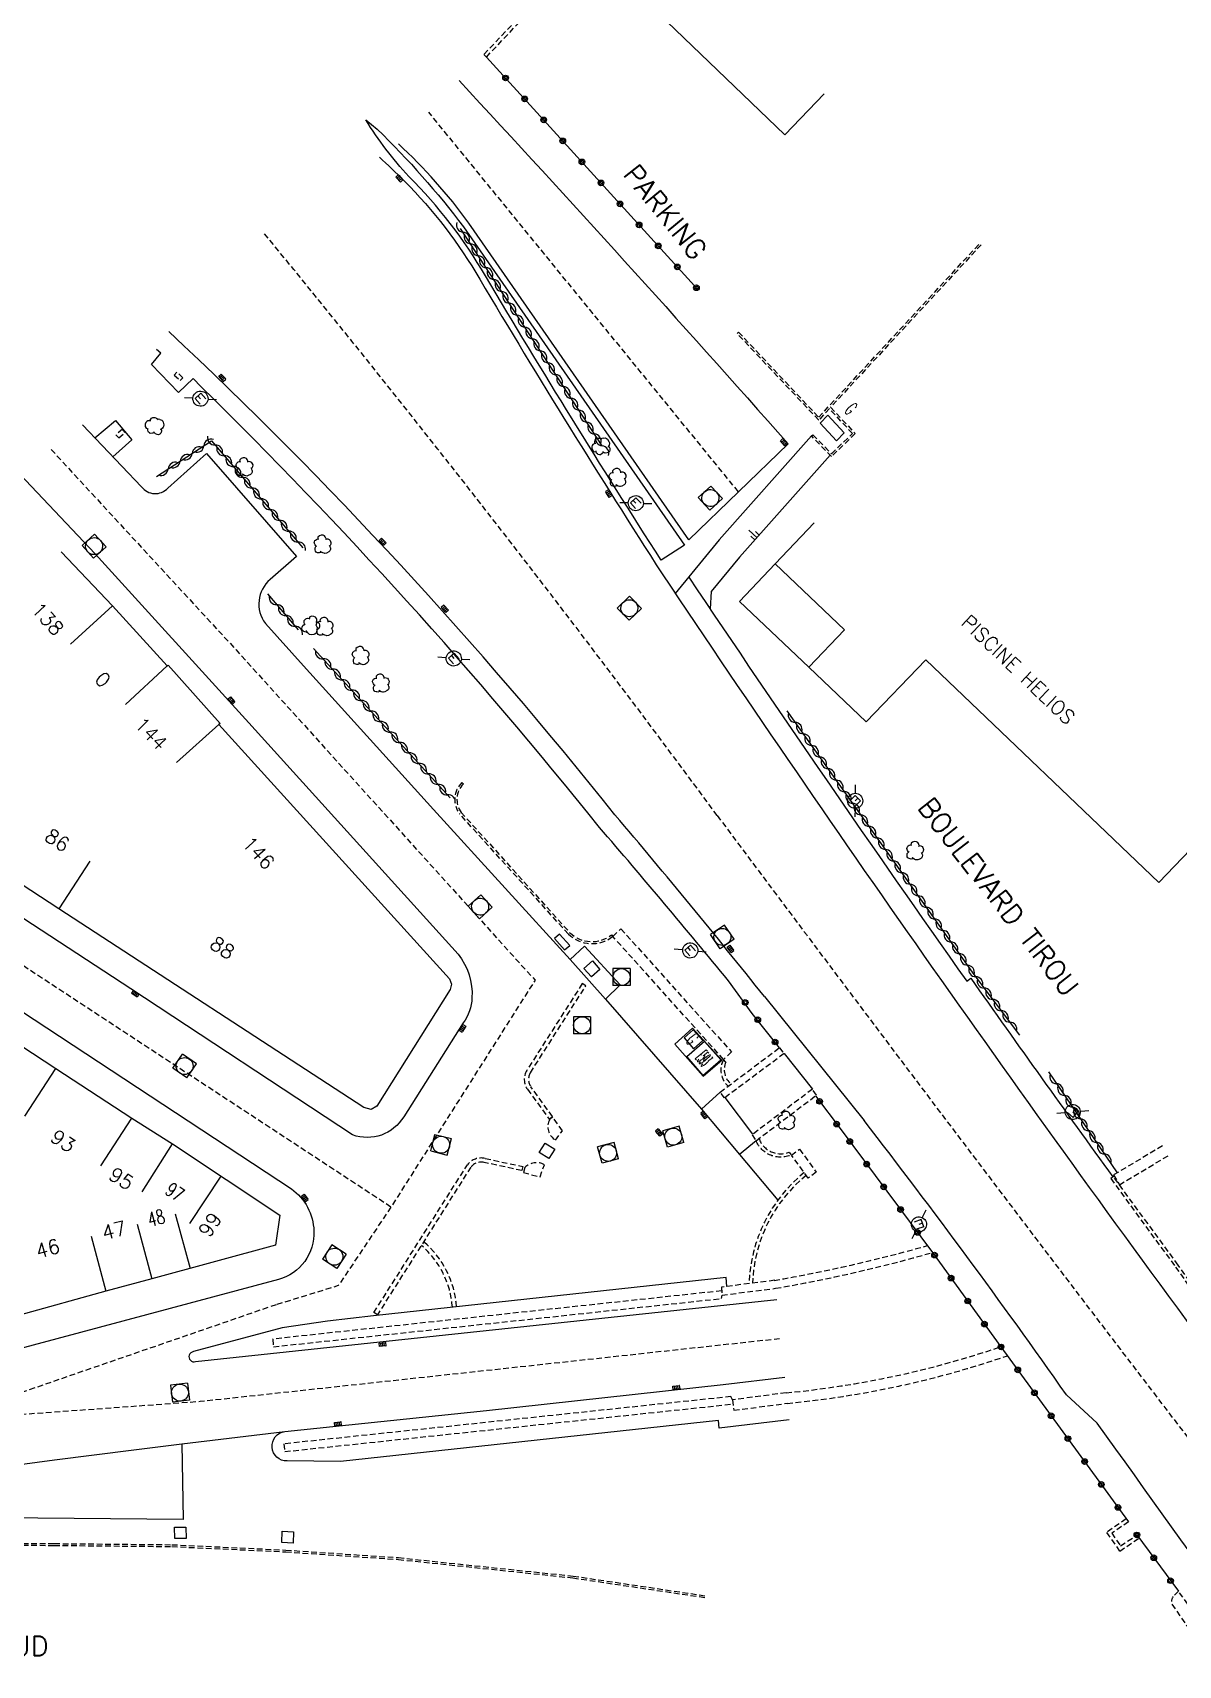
# Model space of a CAD drawing. Header units: millimetres. Extents: x 154999 to 156001, y 121000 to 122001.
# Drawn here: x 155542 to 155642.9, y 121565 to 121709 of the extents above; entities that cross this region are included whole.
import ezdxf
from ezdxf.enums import TextEntityAlignment as Align

# ---------------------------------------------------------------- set-up
doc = ezdxf.new("R2010")
doc.units = ezdxf.units.MM
doc.linetypes.add('DASHED', pattern=[0.75, 0.5, -0.25])
doc.layers.get('0').update_dxf_attribs({"linetype": 'CONTINUOUS'})
for name, color, linetype in [('W0001', 6, 'DASHED'), ('W0008', 7, 'CONTINUOUS'), ('W0100', 7, 'CONTINUOUS'), ('W0112', 1, 'DASHED'), ('W0211', 2, 'CONTINUOUS'), ('W0300', 7, 'CONTINUOUS'), ('W0310', 3, 'CONTINUOUS'), ('W0322', 7, 'CONTINUOUS'), ('W0334', 7, 'CONTINUOUS'), ('W0400', 7, 'CONTINUOUS'), ('W0420', 7, 'CONTINUOUS'), ('W0471', 7, 'CONTINUOUS'), ('W0984', 7, 'CONTINUOUS'), ('W0989', 7, 'CONTINUOUS'), ('W0991', 7, 'CONTINUOUS'), ('W1102', 7, 'CONTINUOUS')]:
    doc.layers.add(name, color=color, linetype=linetype)
doc.styles.get("Standard").update_dxf_attribs({"font": 'romans.shx', "width": 0.85})

# ---------------------------------------------------------------- blocks, each defined once
blk = doc.blocks.new('t322o')
at = {"color": 0, "linetype": 'Continuous'}
for radius in [0.25, 0.15]:
    blk.add_circle((0, 0), radius, dxfattribs=at)
blk = doc.blocks.new('t310o')
at = {"color": 0, "linetype": 'Continuous'}
for centre, start, end in [((-0.5, 0.38), 216.8699, 323.1304), ((0.5, -0.37), 36.8699, 143.1303)]:
    blk.add_arc(centre, 0.625, start, end, dxfattribs=at)
blk = doc.blocks.new('t211o')
at = {"color": 0, "linetype": 'Continuous'}
for p, q in [((-0.29, 0.5), (-0.29, 0)), ((0, 1), (0, 0)), ((0.29, 0.5), (0.29, 0))]:
    blk.add_line(p, q, dxfattribs=at)
blk = doc.blocks.new('T300')
for p, q in [((-0.8, 0.51), (-0.86, 0.34)), ((-0.86, 0.34), (-0.86, 0.17)), ((-0.86, 0.17), (-0.74, 0.06)), ((-0.69, 0.63), (-0.8, 0.51)), ((-0.8, -0.06), (-0.74, 0.06)), ((-0.74, 0.06), (-0.69, 0.11)), ((-0.57, 0.69), (-0.69, 0.63)), ((-0.46, 0.69), (-0.57, 0.69)), ((-0.29, 0.63), (-0.46, 0.69)), ((-0.29, 0.63), (-0.17, 0.74)), ((-0.23, 0.57), (-0.29, 0.63)), ((-0.17, 0.74), (-0.06, 0.8)), ((-0.06, 0.8), (0.06, 0.8)), ((0.06, 0.8), (0.23, 0.74)), ((0.23, 0.74), (0.34, 0.63)), ((0.34, 0.63), (0.4, 0.51)), ((0.46, 0.46), (0.34, 0.46)), ((0.4, 0.51), (0.4, 0.46)), ((0.57, 0.4), (0.46, 0.46)), ((0.57, 0.4), (0.69, 0.29)), ((0.69, 0.29), (0.74, 0.17)), ((0.74, 0.06), (0.69, -0.17)), ((0.74, 0.17), (0.74, 0.06)), ((-0.8, -0.17), (-0.8, -0.06)), ((-0.8, -0.23), (-0.8, -0.17)), ((-0.74, -0.34), (-0.8, -0.23)), ((-0.69, -0.4), (-0.74, -0.34)), ((-0.51, -0.46), (-0.69, -0.4)), ((-0.4, -0.46), (-0.51, -0.46)), ((-0.4, -0.46), (-0.34, -0.46)), ((-0.34, -0.46), (-0.34, -0.4)), ((-0.34, -0.51), (-0.34, -0.46)), ((-0.29, -0.63), (-0.34, -0.51)), ((-0.17, -0.74), (-0.29, -0.63)), ((-0.06, -0.8), (-0.17, -0.74)), ((0.06, -0.8), (-0.06, -0.8)), ((0.17, -0.74), (0.06, -0.8)), ((0.23, -0.69), (0.17, -0.74)), ((0.29, -0.46), (0.23, -0.46)), ((0.29, -0.63), (0.23, -0.69)), ((0.46, -0.4), (0.29, -0.46)), ((0.34, -0.51), (0.29, -0.63)), ((0.34, -0.51), (0.34, -0.46)), ((0.57, -0.34), (0.46, -0.4)), ((0.63, -0.29), (0.57, -0.34)), ((0.69, -0.17), (0.63, -0.29))]:
    blk.add_line(p, q)
blk = doc.blocks.new('T420')
for p, q in [((0.75, 0.75), (-0.75, 0.75)), ((-0.75, 0.75), (-0.75, -0.75)), ((0.75, 0.75), (0.75, -0.75)), ((0.75, -0.75), (-0.75, -0.75))]:
    blk.add_line(p, q)
blk.add_ellipse((0, 0), major_axis=(-0.53, 0.53), ratio=1, start_param=3.926991, end_param=10.210176)
blk = doc.blocks.new('T400')
for p, q in [((-0.15, 0.3), (0.15, 0.3)), ((-0.15, -0.25), (-0.15, 0.3)), ((-0.15, 0.15), (0.15, 0.15)), ((-0.15, 0), (0.15, 0)), ((0.15, 0.3), (0.15, -0.25)), ((-0.15, -0.15), (0.15, -0.15)), ((-0.15, -0.25), (-0.15, -0.3)), ((-0.15, -0.3), (0.15, -0.3)), ((0.15, -0.3), (0.15, -0.25))]:
    blk.add_line(p, q)
blk = doc.blocks.new('T471')
for p, q in [((-0.333334, 0.333334), (-0.333334, -0.333334)), ((-0.333334, 0.333334), (0.333334, 0.333334)), ((-0.333334, 0), (0, 0)), ((0.500001, 0.500001), (1.000002, 1.000002)), ((-0.500001, -0.500001), (-1.000002, -1.000002)), ((-0.333334, -0.333334), (0.333334, -0.333334))]:
    blk.add_line(p, q)
blk.add_ellipse((0, 0), major_axis=(0.471405, 0.471405), ratio=1, start_param=5.4977871438, end_param=11.780972451)
blk = doc.blocks.new('t112o')
at = {"color": 0, "linetype": 'Continuous'}
for p, q in [((-0.5, 0.5), (0.5, 0.5)), ((-0.5, -0.5), (-0.5, 0.5)), ((0.5, 0.5), (0.5, -0.5)), ((0.5, -0.5), (-0.5, -0.5))]:
    blk.add_line(p, q, dxfattribs=at)

msp = doc.modelspace()

# ---------------------------------------------------------------- linework, layer by layer
at = {"layer": 'W0001'}
msp.add_line((155604.17, 121668.5), (155576.88, 121701.95), dxfattribs=at)
msp.add_lwpolyline([(155562.41, 121691.24, -0.013116), (155602.31, 121639.95, 0.005004), (155665.86, 121556.54, 0.009061), (155766.38, 121413.89, -0.011791), (155858.78, 121286.33, -0.035636)], format="xyb", dxfattribs=at)
at = {"layer": 'W0001', "flags": 128}
for points in [[(155573.55, 121605.44), (155528.98, 121634.68), (155461.03, 121679.08)], [(155543.6, 121672.22), (155559.91, 121654.55), (155586.25, 121625.44), (155573.55, 121605.44), (155568.91, 121598.52), (155563.42, 121596.83)], [(155563.42, 121596.83), (155531.76, 121585.92)], [(155473.69, 121589.42), (155477.98, 121587.88), (155485.52, 121585.67), (155494.24, 121583.88), (155505.77, 121583.25), (155518.82, 121583.95), (155530.19, 121585.68), (155539.35, 121587.06), (155556.74, 121588.32), (155607.91, 121593.87)]]:
    msp.add_lwpolyline(points, dxfattribs=at)
at = {"layer": 'W0008'}
for points in [[(155579.55, 121704.74, -0.005919), (155608.55, 121672.73), (155599.79, 121664.26), (155580.42, 121692.18, 0.048857), (155574.2, 121699.16, 0.029458)], [(155572.53, 121698, -0.003696), (155574.72, 121695.89, -0.064617), (155581.37, 121687.23, 0.008755), (155597.45, 121661.26, 0.011896), (155646, 121592.28), (155650.86, 121585.5, 0.210088), (155653.96, 121584.94, 0.162994), (155656.92, 121586.53)], [(155540.84, 121670.05), (155547.49, 121663.02), (155561.03, 121648.12), (155579.47, 121627.73, -0.184955), (155580.69, 121623.89, -0.140717), (155579.92, 121621.67), (155574.67, 121613.4, -0.357599), (155570.17, 121611.8), (155550.63, 121624.67), (155530.87, 121637.57), (155511.48, 121650.23), (155504.56, 121654.77), (155474.25, 121674.65), (155473.73, 121675.13), (155473.5, 121675.79), (155472.29, 121687.79)], [(155606.47, 121623.99, 0.008189), (155593.29, 121640.02, 0.036236), (155553.98, 121682.61, 0.029878)], [(155546.37, 121674.39), (155551.56, 121668.93, 0.461374), (155553.88, 121668.81), (155557.3, 121671.88), (155565.23, 121662.78), (155562.91, 121660.77, 0.402714), (155562.49, 121656.89), (155565.83, 121653.15), (155577.31, 121640.5), (155583.63, 121633.54), (155589.34, 121627.26), (155592.46, 121623.77), (155600.93, 121614.07), (155604.26, 121610.08), (155607.65, 121606.06)], [(155536.39, 121625.7), (155564.78, 121607.05, -0.229464), (155566.76, 121603.34)], [(155684.86, 121511.42), (155685.92, 121511.13), (155688.21, 121513.39, -0.00061), (155635.8, 121586.4), (155633.08, 121588.9, 0.011677), (155615.25, 121613.07, 0.029878)], [(155566.76, 121603.34, -0.346126), (155563.65, 121599.05), (155538.24, 121592.26)], [(155603.16, 121598.45), (155603.1, 121599.24), (155572.02, 121595.87), (155567.96, 121595.4), (155563.96, 121594.81), (155556.14, 121592.7, 1.093353), (155556.33, 121591.82), (155607.55, 121597.29)]]:
    msp.add_lwpolyline(points, format="xyb", dxfattribs=at)
for points in [[(155606.47, 121623.99), (155615.25, 121613.07)], [(155540.84, 121582.76), (155543.88, 121583.17), (155550.9, 121584.03), (155555.13, 121584.58), (155564.2, 121585.66), (155581.97, 121587.52), (155602.84, 121589.8), (155608.26, 121590.46)]]:
    msp.add_lwpolyline(points, dxfattribs=at)
at = {"layer": 'W0100'}
for points in [[(155591.68, 121722.82), (155588.22, 121719.22), (155608.26, 121699.96), (155611.73, 121703.56)], [(155610.86, 121665.76), (155607.41, 121662.15), (155613.51, 121656.31), (155610.38, 121653.04), (155615.44, 121648.21), (155620.69, 121653.69), (155641.24, 121634.04), (155644.69, 121637.66)], [(155544.48, 121663.19), (155544.48, 121663.19), (155549.02, 121658.43), (155553.82, 121653.15), (155553.9, 121653.2), (155558.5, 121648.07), (155558.37, 121647.98), (155578.7, 121625.57), (155578.89, 121625.1), (155578.76, 121624.62), (155572.3, 121614.34), (155571.81, 121614.04), (155571.16, 121614.21), (155544.28, 121631.73), (155538.55, 121635.46), (155532.65, 121639.34), (155527.54, 121642.66), (155519.21, 121648.17), (155513.13, 121652.2), (155515.89, 121656.37)], [(155537.71, 121621.78), (155544.02, 121617.66), (155550.72, 121613.27), (155554.28, 121611.02), (155563.75, 121604.72), (155563.38, 121602.08), (155552.48, 121599.11), (155548.42, 121598.04), (155540.8, 121595.9)]]:
    msp.add_lwpolyline(points, dxfattribs=at)
for points in [[(155611.39, 121674.54), (155612.06, 121675.24), (155613.49, 121673.69), (155612.82, 121672.99)], [(155600.19, 121621.08), (155599.38, 121620.37), (155600.23, 121619.4), (155601.05, 121620.12)], [(155599.62, 121618.69), (155601.05, 121617.05), (155602.62, 121618.41), (155601.18, 121620.05)]]:
    msp.add_lwpolyline(points, close=True, dxfattribs=at)
at = {"layer": 'W0112'}
for points in [[(155590.86, 121716.68), (155581.74, 121707.04), (155581.96, 121706.81), (155591.08, 121716.47)], [(155625.57, 121690.27), (155612.3, 121675.94), (155614.47, 121673.62), (155612.37, 121671.6), (155610.62, 121673.41), (155610.74, 121673.52), (155612.37, 121671.84), (155614.23, 121673.63), (155612.19, 121675.82), (155611.25, 121674.81), (155604.06, 121682.45), (155604.18, 121682.57), (155611.25, 121675.06), (155625.44, 121690.38)], [(155641.54, 121610.83), (155637.24, 121608.27), (155637.75, 121607.41), (155642.05, 121609.97)], [(155607.37, 121598.99), (155602.67, 121598.38), (155602.73, 121597.68), (155607.44, 121598.28)], [(155602.7, 121598.06), (155563.13, 121593.81), (155563.2, 121593.13), (155602.68, 121597.38), (155602.73, 121597.68)], [(155603.65, 121588.45), (155603.52, 121588.74), (155564.11, 121584.57), (155564.19, 121583.89), (155603.7, 121588.08)], [(155608.38, 121589.07), (155603.65, 121588.45), (155603.77, 121587.53), (155608.5, 121588.15)], [(155638.36, 121577.96), (155636.63, 121576.77), (155637.78, 121575.11), (155639.49, 121576.28)], [(155638.55, 121577.7), (155637.08, 121576.69), (155637.86, 121575.57), (155639.3, 121576.54)]]:
    msp.add_lwpolyline(points, dxfattribs=at)
for points in [[(155554.98, 121678.29), (155555.21, 121678.55), (155554.68, 121679.03), (155554.45, 121678.77)], [(155549.56, 121673.25), (155550.13, 121673.73), (155549.88, 121674), (155549.31, 121673.52)], [(155602.86, 121618.46), (155593.1, 121629.3), (155593.82, 121629.96), (155603.57, 121619.12)], [(155608.2, 121618.97), (155602.96, 121615.06), (155602.56, 121615.57), (155607.79, 121619.49)], [(155611.05, 121615.31), (155610.69, 121615.83), (155605.38, 121611.81), (155605.73, 121611.29)], [(155610.32, 121608), (155608.84, 121610.03), (155609.56, 121610.55), (155611.04, 121608.53)], [(155648.85, 121596.02), (155647.2, 121597.67), (155645.25, 121597.05), (155642.93, 121600.33), (155637.23, 121608.13), (155636.99, 121607.96), (155642.7, 121600.16), (155645.13, 121596.71), (155647.12, 121597.34), (155648.65, 121595.81)]]:
    msp.add_lwpolyline(points, close=True, dxfattribs=at)
for points in [[(155579.93, 121642.74, 0.369643), (155579.74, 121640.23), (155589.32, 121629.63, 0.375547), (155592.98, 121629.43), (155593.1, 121629.3, -0.37756), (155589.19, 121629.51), (155579.59, 121640.11, -0.370948), (155579.8, 121642.87)], [(155590.41, 121625.14), (155585.52, 121617.48, 0.298376), (155585.57, 121615.83), (155587.49, 121613.2), (155587.79, 121613.42), (155585.88, 121616.05, -0.296922), (155585.84, 121617.28), (155590.72, 121624.94)], [(155585.08, 121608.66), (155581.77, 121609.38, 0.284492), (155580.59, 121608.97), (155572.36, 121595.95), (155572.05, 121596.15), (155580.29, 121609.18, -0.28848), (155581.85, 121609.73), (155585.16, 121609.02)], [(155585.22, 121608.49), (155586.69, 121608.1), (155587.08, 121609.18, 0.32462), (155585.34, 121608.93)], [(155642.95, 121571.58), (155642.5, 121571.13, 0.228972), (155642.38, 121570.43), (155643.67, 121568.55, 0.294764), (155644.6, 121568.27), (155645.1, 121568.62)]]:
    msp.add_lwpolyline(points, format="xyb", close=True, dxfattribs=at)
for points in [[(155603.51, 121616.29, -0.336937), (155603.07, 121618.23), (155602.86, 121618.46, 0.344586), (155603.27, 121616.1, 0.340927)], [(155588.06, 121611.34), (155588.66, 121612.17), (155587.83, 121613.37), (155587.54, 121613.18, 0.403738), (155588.06, 121611.34)], [(155609.97, 121608.48, 0.219502), (155605.12, 121598.7, 0.219502)], [(155610.15, 121608.23, 0.218227), (155605.42, 121598.74, 0.218227)], [(155578.96, 121596.62, 0.199659), (155576.23, 121602.07, 0.199659)], [(155579.33, 121596.66, 0.200951), (155576.43, 121602.39, 0.200951)], [(155607.32, 121598.98, 0.027067), (155620.83, 121602.05, 0.027067)], [(155607.44, 121598.28, 0.027591), (155621.28, 121601.44, 0.027591)], [(155608.38, 121589.07, 0.058106), (155627.31, 121593.13, 0.058106)], [(155608.47, 121588.14, 0.058968), (155627.89, 121592.34, 0.058968)], [(155450.83, 121551.53), (155443.74, 121553.85), (155437.21, 121556.22), (155435.12, 121556.94, -0.400532), (155429.74, 121566.92), (155433.89, 121582.57, -0.379028), (155444.99, 121590.36), (155446.88, 121589.45), (155455.39, 121586.1), (155456.83, 121585.52), (155462.28, 121583.4), (155468.71, 121581.19), (155475.38, 121579.37), (155483.29, 121577.79), (155493.78, 121576.44), (155500.6, 121576.01), (155543.87, 121575.78), (155554.25, 121575.68), (155564.28, 121575.21), (155574.21, 121574.54), (155589.6, 121572.92), (155601.41, 121571.16)], [(155450.9, 121551.73), (155443.81, 121554.05), (155437.28, 121556.42), (155437.28, 121556.42), (155435.35, 121557.38, -0.400532), (155430.23, 121566.88), (155434.34, 121582.36, -0.379028), (155444.75, 121589.84), (155446.68, 121589.34), (155446.68, 121589.34), (155455.32, 121585.93), (155456.77, 121585.37), (155462.23, 121583.24), (155468.67, 121581.04), (155475.34, 121579.21), (155483.27, 121577.63), (155493.77, 121576.28), (155500.6, 121575.85), (155543.86, 121575.62), (155554.25, 121575.52), (155564.27, 121575.05), (155574.2, 121574.38), (155589.58, 121572.76), (155601.39, 121571)]]:
    msp.add_lwpolyline(points, format="xyb", dxfattribs=at)
at = {"layer": 'W0112', "flags": 128}
msp.add_lwpolyline([(155605.98, 121611.48, 0.417035), (155608.66, 121610.28), (155608.84, 121610.03, -0.415957), (155605.73, 121611.29)], format="xyb", dxfattribs=at)
at = {"layer": 'W0211'}
msp.add_lwpolyline([(155612.26, 121671.71), (155604.27, 121662.74), (155601.78, 121659.7), (155601.67, 121658.18)], dxfattribs=at)
at = {"layer": 'W0310'}
for points in [[(155592.17, 121672.54), (155579.69, 121691.71)], [(155552.87, 121669.84), (155557.73, 121672.97), (155565.79, 121663.56)], [(155562.67, 121659.49), (155565.36, 121656.31)], [(155566.72, 121654.69), (155578.76, 121641.53)], [(155608.45, 121649.19), (155624.93, 121625.95), (155628.94, 121620.61)], [(155631.5, 121617.35), (155637.55, 121608.45)]]:
    msp.add_lwpolyline(points, dxfattribs=at)
at = {"layer": 'W0322'}
for points in [[(155581.96, 121706.81), (155600.61, 121686.32)], [(155605.4, 121622.51), (155603.29, 121625.39)], [(155607.79, 121619.49), (155605.4, 121622.51)], [(155610.97, 121615.25), (155613.23, 121612.25)], [(155613.23, 121612.25), (155621.28, 121601.44), (155627.31, 121593.13), (155638.55, 121577.7)], [(155639.3, 121576.54), (155642.95, 121571.58)]]:
    msp.add_lwpolyline(points, dxfattribs=at)
at = {"layer": 'W0334'}
msp.add_lwpolyline([(155599.41, 121663.78), (155597.36, 121662.47, -0.00845), (155581.87, 121687.53, 0.064538), (155575.13, 121696.29, -0.049252), (155571.34, 121701.28), (155572.34, 121700.45, -0.037991), (155579.95, 121691.84)], format="xyb", close=True, dxfattribs=at)
for points in [[(155556.82, 121677.75), (155556.13, 121678.48), (155554.82, 121677.23), (155552.43, 121679.72), (155553.27, 121680.7), (155552.88, 121681.04)], [(155547.45, 121673.26), (155549.27, 121674.78), (155550.7, 121673.06), (155549.05, 121671.57)], [(155610.62, 121673.41), (155602.48, 121664.27), (155598.61, 121659.53)], [(155607.41, 121662.15), (155604.26, 121658.81), (155610.38, 121653.04)], [(155589.34, 121627.26), (155590.6, 121628.43), (155593.74, 121625.02), (155592.46, 121623.77)], [(155608.2, 121618.97), (155610.69, 121615.83)], [(155602.56, 121615.57), (155600.93, 121614.07)], [(155605.45, 121611.86), (155603.02, 121615.1)], [(155605.73, 121611.29), (155604.26, 121610.08)], [(155555.13, 121584.58), (155555.24, 121577.9), (155535.98, 121578.08), (155525.91, 121578.07), (155525.62, 121579.51), (155523.21, 121579.5), (155523.17, 121579.95)]]:
    msp.add_lwpolyline(points, dxfattribs=at)
for points in [[(155603.29, 121625.39, 0.006334), (155591.93, 121638.91, 0.029912), (155556.82, 121677.75, 0.029912)], [(155599.79, 121660.98, 0.006104), (155624.3, 121625.35), (155624.65, 121625.61, 0.00304), (155637.18, 121608.1)]]:
    msp.add_lwpolyline(points, format="xyb", dxfattribs=at)
for points in [[(155588.86, 121628.13), (155589.31, 121628.5), (155588.41, 121629.5), (155587.97, 121629.12)], [(155600.14, 121621.22), (155598.57, 121619.8), (155601.08, 121616.97), (155602.72, 121618.4)]]:
    msp.add_lwpolyline(points, close=True, dxfattribs=at)
at = {"layer": 'W0334', "flags": 128}
msp.add_lwpolyline([(155608.65, 121586.68), (155602.48, 121585.94), (155602.43, 121586.62), (155569.1, 121583.01), (155564.4, 121583.06, -0.948139), (155564.2, 121585.66)], format="xyb", dxfattribs=at)
at = {"layer": 'W1102'}
for p, q in [((155545.31, 121655.07), (155549.02, 121658.43)), ((155550.16, 121649.74), (155553.82, 121653.15)), ((155554.66, 121644.63), (155558.37, 121647.98)), ((155547.01, 121635.92), (155544.28, 121631.73)), ((155541.29, 121613.47), (155544.02, 121617.66)), ((155547.98, 121609.09), (155550.72, 121613.27)), ((155551.61, 121606.79), (155554.28, 121611.02)), ((155551.17, 121603.94), (155552.48, 121599.11)), ((155547.14, 121602.87), (155548.42, 121598.04))]:
    msp.add_line(p, q, dxfattribs=at)
at = {"layer": 'W1102', "flags": 128}
for points in [[(155555.81, 121603.99), (155558.58, 121608.16)], [(155554.52, 121604.85), (155555.84, 121600.03)]]:
    msp.add_lwpolyline(points, dxfattribs=at)

# ---------------------------------------------------------------- block references
at = {"layer": 'W0112'}
for p, rotation in [((155591.26, 121626.44), 311.5254750237436), ((155587.3, 121610.4), 57.5209762167905), ((155554.99, 121576.73), 270.98344840017), ((155564.44, 121576.35), 357.3188538026831)]:
    msp.add_blockref('t112o', p, dxfattribs=dict(at, rotation=rotation))
at = {"layer": 'W0211', "rotation": 47.16819116386579}
msp.add_blockref('t211o', (155605.84, 121664.44), dxfattribs=at)
at = {"layer": 'W0300'}
for p, rotation in [((155552.82, 121674.28), 22.8143060850632), ((155592.17, 121672.54), 47.8684113294985), ((155560.65, 121670.55), 310.580525817625), ((155593.55, 121669.61), 313.2836328099179), ((155567.54, 121663.73), 310.580525817625), ((155566.48, 121656.6), 285.929612871851), ((155567.72, 121656.47), 310.133054436689), ((155570.9, 121653.91), 311.769665992771), ((155572.68, 121651.48), 311.769665992771), ((155619.74, 121636.72), 304.765847028043), ((155608.42, 121612.93), 308.827547920326)]:
    msp.add_blockref('T300', p, dxfattribs=dict(at, rotation=rotation))
at = {"layer": 'W0310'}
for p, rotation in [((155579.9, 121691.39), 123.0656724318952), ((155580.58, 121690.35), 123.0656724318952), ((155581.26, 121689.3), 123.0656724318952), ((155581.94, 121688.25), 123.0656724318952), ((155582.62, 121687.2), 123.0656724318952), ((155583.31, 121686.16), 123.0656724318952), ((155583.99, 121685.11), 123.0656724318952), ((155584.67, 121684.06), 123.0656724318952), ((155585.35, 121683.01), 123.0656724318952), ((155586.03, 121681.97), 123.0656724318952), ((155586.72, 121680.92), 123.0656724318952), ((155587.4, 121679.87), 123.0656724318952), ((155588.08, 121678.82), 123.0656724318952), ((155588.76, 121677.78), 123.0656724318952), ((155589.44, 121676.73), 123.0656724318952), ((155590.13, 121675.68), 123.0656724318952), ((155590.81, 121674.63), 123.0656724318952), ((155558.04, 121672.62), 310.580525817625), ((155591.49, 121673.59), 123.0656724318952), ((155592.17, 121672.54), 123.0656724318952), ((155556.02, 121671.87), 32.8247552263082), ((155557.07, 121672.55), 32.8247552263082), ((155558.85, 121671.67), 310.580525817625), ((155553.92, 121670.51), 32.8247552263082), ((155554.97, 121671.19), 32.8247552263082), ((155559.66, 121670.72), 310.580525817625), ((155560.47, 121669.77), 310.580525817625), ((155561.29, 121668.82), 310.580525817625), ((155562.1, 121667.87), 310.580525817625), ((155562.91, 121666.92), 310.580525817625), ((155563.73, 121665.97), 310.580525817625), ((155564.54, 121665.02), 310.580525817625), ((155565.35, 121664.07), 310.580525817625), ((155563.47, 121658.54), 310.13305443669), ((155564.28, 121657.58), 310.13305443669), ((155565.09, 121656.63), 310.13305443669), ((155567.57, 121653.77), 312.444630040206), ((155568.41, 121652.85), 312.444630040206), ((155569.25, 121651.92), 312.444630040206), ((155570.1, 121651), 312.444630040206), ((155570.94, 121650.08), 312.444630040206), ((155571.79, 121649.16), 312.444630040206), ((155572.63, 121648.23), 312.444630040206), ((155609.17, 121648.17), 305.339981641212), ((155573.47, 121647.31), 312.444630040206), ((155609.9, 121647.15), 305.339981641212), ((155574.32, 121646.39), 312.444630040206), ((155575.16, 121645.47), 312.444630040206), ((155610.62, 121646.13), 305.339981641212), ((155576, 121644.55), 312.444630040206), ((155611.34, 121645.11), 305.339981641212), ((155612.07, 121644.09), 305.339981641212), ((155576.85, 121643.62), 312.444630040206), ((155577.69, 121642.7), 312.444630040206), ((155612.79, 121643.07), 305.339981641212), ((155578.53, 121641.78), 312.444630040206), ((155613.51, 121642.05), 305.339981641212), ((155614.24, 121641.03), 305.339981641212), ((155614.96, 121640.01), 305.339981641212), ((155615.68, 121639), 305.339981641212), ((155616.41, 121637.98), 305.339981641212), ((155617.13, 121636.96), 305.339981641212), ((155617.85, 121635.94), 305.339981641212), ((155618.57, 121634.92), 305.339981641212), ((155619.3, 121633.9), 305.339981641212), ((155620.02, 121632.88), 305.339981641212), ((155620.74, 121631.86), 305.339981641212), ((155621.47, 121630.84), 305.339981641212), ((155622.19, 121629.82), 305.339981641212), ((155622.91, 121628.8), 305.339981641212), ((155623.64, 121627.78), 305.339981641212), ((155624.36, 121626.76), 305.339981641212), ((155625.09, 121625.74), 306.892216105042), ((155625.84, 121624.74), 306.892216105042), ((155626.59, 121623.74), 306.892216105042), ((155627.34, 121622.74), 306.892216105042), ((155628.09, 121621.74), 306.892216105042), ((155632.2, 121616.32), 304.224475247343), ((155632.9, 121615.28), 304.224475247343), ((155633.61, 121614.25), 304.224475247343), ((155634.31, 121613.22), 304.224475247343), ((155635.01, 121612.18), 304.224475247343), ((155635.72, 121611.15), 304.224475247343), ((155636.42, 121610.12), 304.224475247343)]:
    msp.add_blockref('t310o', p, dxfattribs=dict(at, rotation=rotation))
at = {"layer": 'W0322'}
for p, rotation in [((155583.65, 121704.97), 312.301489452826), ((155585.33, 121703.12), 312.301489452826), ((155587.01, 121701.27), 312.301489452826), ((155588.69, 121699.42), 312.301489452826), ((155590.38, 121697.57), 312.301489452826), ((155592.06, 121695.72), 312.301489452826), ((155593.74, 121693.87), 312.301489452826), ((155595.42, 121692.02), 312.301489452826), ((155597.11, 121690.17), 312.301489452826), ((155598.79, 121688.32), 312.301489452826), ((155600.47, 121686.48), 312.301489452826), ((155604.77, 121623.48), 127.610338180388), ((155605.88, 121621.96), 127.715992372643), ((155607.41, 121619.99), 127.715992372643), ((155611.33, 121614.76), 307.045996694772), ((155612.83, 121612.76), 307.045996694772), ((155613.99, 121611.23), 306.696564972125), ((155615.48, 121609.23), 306.696564972125), ((155616.98, 121607.22), 306.696564972125), ((155618.47, 121605.22), 306.696564972125), ((155619.96, 121603.21), 306.696564972125), ((155621.46, 121601.21), 305.93220832068), ((155622.92, 121599.18), 305.93220832068), ((155624.39, 121597.16), 305.93220832068), ((155625.86, 121595.13), 305.93220832068), ((155627.32, 121593.11), 306.079951280748), ((155628.8, 121591.09), 306.079951280748), ((155630.27, 121589.07), 306.079951280748), ((155631.74, 121587.05), 306.079951280748), ((155633.21, 121585.03), 306.079951280748), ((155634.69, 121583.01), 306.079951280748), ((155636.16, 121580.99), 306.079951280748), ((155637.63, 121578.97), 306.079951280748), ((155639.3, 121576.54), 306.324842384934), ((155640.78, 121574.53), 306.324842384934), ((155642.26, 121572.51), 306.324842384934)]:
    msp.add_blockref('t322o', p, dxfattribs=dict(at, rotation=rotation))
at = {"layer": 'W0400'}
for p, rotation in [((155574.29, 121696.11), 222.3513159864333), ((155558.68, 121678.55), 42.12717302918206), ((155608.19, 121672.86), 41.68867794716701), ((155592.75, 121668.33), 211.5893685621216), ((155572.82, 121664.09), 225.9150354709382), ((155578.3, 121658.17), 223.0763277128237), ((155559.49, 121650.09), 42.26222227352395), ((155603.48, 121628.2), 36.01216088158034), ((155551, 121624.25), 236.625586986781), ((155579.85, 121621.2), 327.8641609722648), ((155601.15, 121613.56), 216.4275753050533), ((155597.18, 121612.01), 220.828011246231), ((155565.96, 121606.26), 36.5638008088456), ((155572.82, 121593.32), 96.09595721208123), ((155598.71, 121589.53), 96.95865068260979), ((155568.88, 121586.33), 96.95865068260979)]:
    msp.add_blockref('T400', p, dxfattribs=dict(at, rotation=rotation))
at = {"layer": 'W0420'}
for p, rotation in [((155601.7, 121667.94), 312.301489452826), ((155547.38, 121663.7), 312.063167441971), ((155594.56, 121658.23), 224.051104855488), ((155581.41, 121631.92), 312.252325147739), ((155602.76, 121629.26), 304.319172802065), ((155555.36, 121617.87), 235.5862251886869), ((155577.97, 121610.94), 165.914112198481), ((155598.44, 121611.65), 285.346359468054), ((155592.69, 121610.22), 285.346359468054), ((155568.56, 121601.07), 326.33899357375), ((155554.95, 121589.09), 6.958650682609794)]:
    msp.add_blockref('T420', p, dxfattribs=dict(at, rotation=rotation))
for p in [(155593.87, 121625.71), (155590.4, 121621.47)]:
    msp.add_blockref('T420', p, dxfattribs=at)
at = {"layer": 'W0471'}
for p, rotation in [((155556.76, 121676.7), 312.127173029182), ((155595.13, 121667.49), 313.2836328099179), ((155579.09, 121653.8), 310.738323052972), ((155614.47, 121641.25), 224.051104855488), ((155599.93, 121628.06), 310.738323052972), ((155633.64, 121613.82), 140.366005283246), ((155620.09, 121603.92), 199.03678939018)]:
    msp.add_blockref('T471', p, dxfattribs=dict(at, rotation=rotation))

# ---------------------------------------------------------------- texts
at = {"layer": 'W0984'}
for s, rotation, width, p in [('G', 312.8199, 0.5, (155614.1, 121675.81)), ('G', 310.0744, 0.5, (155600.13, 121620.27)), ('E593', 309.486, 0.2, (155601.14, 121618.55))]:
    msp.add_text(s, height=1.25, rotation=rotation, dxfattribs=dict(at, width=width)).set_placement(p, align=Align.MIDDLE)
msp.add_text('PISCINE HELIOS', height=1.25, rotation=316.2829, dxfattribs=at).set_placement((155628.84, 121652.82), align=Align.MIDDLE)
at = {"layer": 'W0989'}
for s, rotation, p in [('PARKING', 309.1097, (155597.73, 121693.16)), ('BOULEVARD TIROU', 307.7494, (155627.1, 121632.79)), ('QUAI ARTHUR RIMBAUD', 359.6935, (155529.98, 121566.74))]:
    msp.add_text(s, height=1.75, rotation=rotation, dxfattribs=at).set_placement(p, align=Align.MIDDLE)
at = {"layer": 'W0991'}
for s, rotation, p in [('138', 312.0961, (155543.3, 121657.29)), ('0', 312.2917, (155548.16, 121651.94)), ('144', 313.5656, (155552.41, 121647.18)), ('86', 326.9173, (155544.15, 121637.78)), ('146', 312.2147, (155561.88, 121636.67)), ('88', 326.9045, (155558.7, 121628.3)), ('93', 326.7673, (155544.65, 121611.27)), ('95', 327.7458, (155549.79, 121607.95)), ('99', 56.339, (155557.6, 121603.89)), ('47', 14.835, (155549.14, 121603.4)), ('46', 15.6641, (155543.29, 121601.79))]:
    msp.add_text(s, height=1.25, rotation=rotation, dxfattribs=at).set_placement(p, align=Align.MIDDLE)
at = {"layer": 'W0991', "width": 0.7}
for s, rotation, p in [('97', 326.339, (155554.51, 121606.77)), ('48', 15.2501, (155552.85, 121604.48))]:
    msp.add_text(s, height=1.25, rotation=rotation, dxfattribs=at).set_placement(p, align=Align.MIDDLE)

doc.saveas('drawing.dxf')
